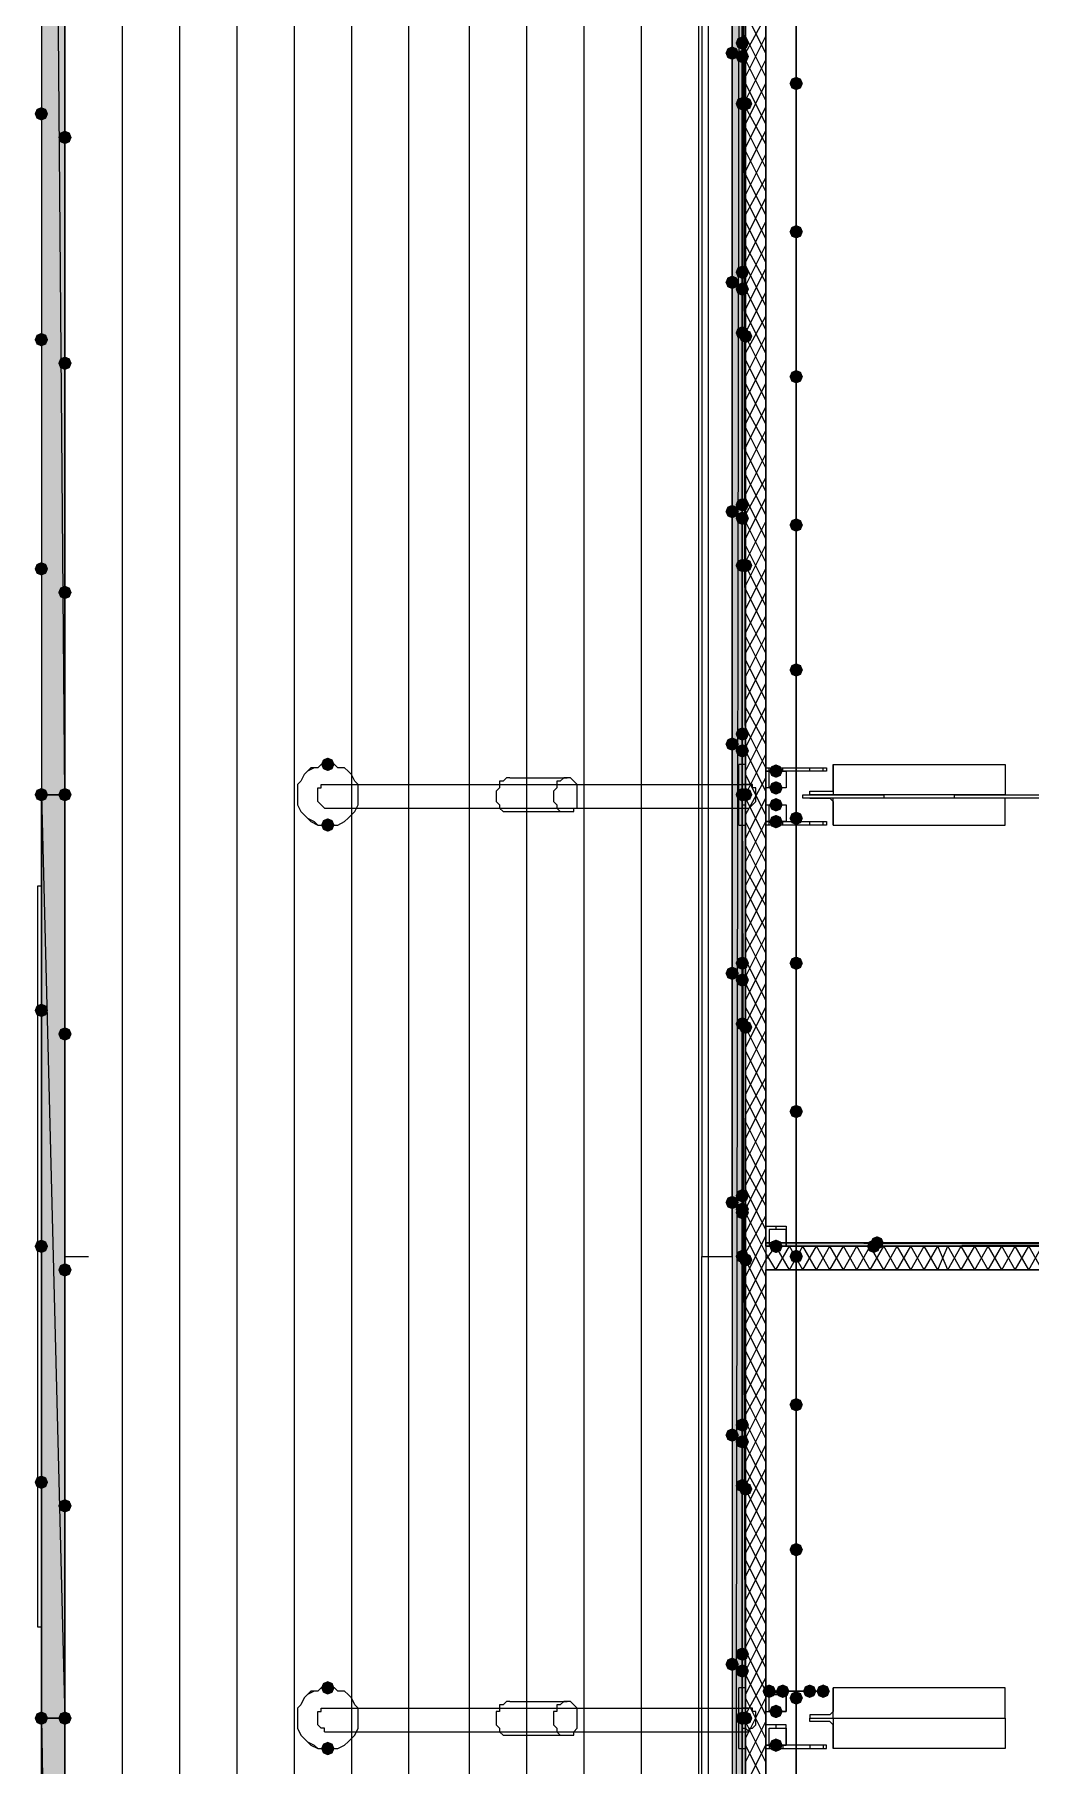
# Model space of a CAD drawing. Header units: millimetres. Extents: x 0 to 420, y 0 to 297.
# Drawn here: x 100.33 to 112.84, y 157.52 to 179.26 of the extents above; entities that cross this region are included whole.
import ezdxf

# ---------------------------------------------------------------- set-up
doc = ezdxf.new("R2010")
doc.units = ezdxf.units.MM

msp = doc.modelspace()

# ---------------------------------------------------------------- hatches: boundary and pattern name
h = msp.add_hatch(color=7)
h.paths.add_polyline_path([(100.711, 205.062667), (100.711, 169.714333), (100.414667, 205.062667)], flags=0)
h.paths.add_polyline_path([(100.711, 169.714333), (100.414667, 205.062667), (100.414667, 169.714333)], flags=0)
h = msp.add_hatch(color=7)
h.paths.add_polyline_path([(109.22, 122.766667), (109.093, 122.766667), (109.22, 205.062667)], flags=0)
h.paths.add_polyline_path([(109.093, 122.766667), (109.22, 205.062667), (109.093, 205.062667)], flags=0)
h = msp.add_hatch(color=7)
h.paths.add_polyline_path([(109.262333, 187.071), (109.22, 187.071), (109.262333, 169.714333)], flags=0)
h.paths.add_polyline_path([(109.22, 187.071), (109.262333, 169.714333), (109.22, 169.714333)], flags=0)
for color, points in [(254, [(109.304667, 179.154667), (109.279796, 179.094871), (109.22, 179.07), (109.160204, 179.094871), (109.135333, 179.154667), (109.160204, 179.214462), (109.22, 179.239333), (109.279796, 179.214463)]), (254, [(109.177667, 179.027667), (109.152796, 178.967871), (109.093, 178.943), (109.033204, 178.967871), (109.008333, 179.027667), (109.033204, 179.087462), (109.093, 179.112333), (109.152796, 179.087463)]), (254, [(109.304667, 178.985333), (109.279796, 178.925537), (109.22, 178.900667), (109.160204, 178.925537), (109.135333, 178.985333), (109.160204, 179.045129), (109.22, 179.07), (109.279796, 179.045129)]), (254, [(109.304667, 178.985333), (109.279796, 178.925537), (109.22, 178.900667), (109.160204, 178.925537), (109.135333, 178.985333), (109.160204, 179.045129), (109.22, 179.07), (109.279796, 179.045129)]), (7, [(109.982, 178.646667), (109.957129, 178.586871), (109.897333, 178.562), (109.837538, 178.586871), (109.812667, 178.646667), (109.837537, 178.706462), (109.897333, 178.731333), (109.957129, 178.706463)]), (254, [(109.304667, 178.392667), (109.279796, 178.332871), (109.22, 178.308), (109.160204, 178.332871), (109.135333, 178.392667), (109.160204, 178.452462), (109.22, 178.477333), (109.279796, 178.452463)]), (254, [(109.347, 178.392667), (109.322129, 178.332871), (109.262333, 178.308), (109.202538, 178.332871), (109.177667, 178.392667), (109.202537, 178.452462), (109.262333, 178.477333), (109.322129, 178.452463)]), (254, [(100.499333, 178.265667), (100.474462, 178.205871), (100.414667, 178.181), (100.354871, 178.205871), (100.33, 178.265667), (100.354871, 178.325462), (100.414667, 178.350333), (100.474462, 178.325463)]), (254, [(100.795667, 177.969333), (100.770796, 177.909538), (100.711, 177.884667), (100.651204, 177.909538), (100.626333, 177.969333), (100.651204, 178.029129), (100.711, 178.054), (100.770796, 178.029129)]), (7, [(109.982, 176.784), (109.957129, 176.724204), (109.897333, 176.699333), (109.837538, 176.724204), (109.812667, 176.784), (109.837537, 176.843796), (109.897333, 176.868667), (109.957129, 176.843796)]), (254, [(109.304667, 176.276), (109.279796, 176.216204), (109.22, 176.191333), (109.160204, 176.216204), (109.135333, 176.276), (109.160204, 176.335796), (109.22, 176.360667), (109.279796, 176.335796)]), (254, [(109.177667, 176.149), (109.152796, 176.089204), (109.093, 176.064333), (109.033204, 176.089204), (109.008333, 176.149), (109.033204, 176.208796), (109.093, 176.233667), (109.152796, 176.208796)]), (254, [(109.304667, 176.064333), (109.279796, 176.004537), (109.22, 175.979667), (109.160204, 176.004537), (109.135333, 176.064333), (109.160204, 176.124129), (109.22, 176.149), (109.279796, 176.124129)]), (254, [(109.304667, 176.064333), (109.279796, 176.004537), (109.22, 175.979667), (109.160204, 176.004537), (109.135333, 176.064333), (109.160204, 176.124129), (109.22, 176.149), (109.279796, 176.124129)]), (254, [(100.499333, 175.429333), (100.474462, 175.369537), (100.414667, 175.344667), (100.354871, 175.369537), (100.33, 175.429333), (100.354871, 175.489129), (100.414667, 175.514), (100.474462, 175.489129)]), (254, [(109.304667, 175.514), (109.279796, 175.454204), (109.22, 175.429333), (109.160204, 175.454204), (109.135333, 175.514), (109.160204, 175.573796), (109.22, 175.598667), (109.279796, 175.573796)]), (254, [(109.347, 175.471667), (109.322129, 175.411871), (109.262333, 175.387), (109.202538, 175.411871), (109.177667, 175.471667), (109.202537, 175.531462), (109.262333, 175.556333), (109.322129, 175.531463)]), (254, [(100.795667, 175.133), (100.770796, 175.073204), (100.711, 175.048333), (100.651204, 175.073204), (100.626333, 175.133), (100.651204, 175.192796), (100.711, 175.217667), (100.770796, 175.192796)]), (7, [(109.982, 174.963667), (109.957129, 174.903871), (109.897333, 174.879), (109.837538, 174.903871), (109.812667, 174.963667), (109.837537, 175.023462), (109.897333, 175.048333), (109.957129, 175.023463)]), (254, [(109.177667, 173.270333), (109.152796, 173.210537), (109.093, 173.185667), (109.033204, 173.210537), (109.008333, 173.270333), (109.033204, 173.330129), (109.093, 173.355), (109.152796, 173.330129)]), (254, [(109.304667, 173.355), (109.279796, 173.295204), (109.22, 173.270333), (109.160204, 173.295204), (109.135333, 173.355), (109.160204, 173.414796), (109.22, 173.439667), (109.279796, 173.414796)]), (254, [(109.304667, 173.185667), (109.279796, 173.125871), (109.22, 173.101), (109.160204, 173.125871), (109.135333, 173.185667), (109.160204, 173.245462), (109.22, 173.270333), (109.279796, 173.245463)]), (254, [(109.304667, 173.185667), (109.279796, 173.125871), (109.22, 173.101), (109.160204, 173.125871), (109.135333, 173.185667), (109.160204, 173.245462), (109.22, 173.270333), (109.279796, 173.245463)]), (7, [(109.982, 173.101), (109.957129, 173.041204), (109.897333, 173.016333), (109.837538, 173.041204), (109.812667, 173.101), (109.837537, 173.160796), (109.897333, 173.185667), (109.957129, 173.160796)]), (254, [(100.499333, 172.550667), (100.474462, 172.490871), (100.414667, 172.466), (100.354871, 172.490871), (100.33, 172.550667), (100.354871, 172.610462), (100.414667, 172.635333), (100.474462, 172.610463)]), (254, [(109.304667, 172.593), (109.279796, 172.533204), (109.22, 172.508333), (109.160204, 172.533204), (109.135333, 172.593), (109.160204, 172.652796), (109.22, 172.677667), (109.279796, 172.652796)]), (254, [(109.347, 172.593), (109.322129, 172.533204), (109.262333, 172.508333), (109.202538, 172.533204), (109.177667, 172.593), (109.202537, 172.652796), (109.262333, 172.677667), (109.322129, 172.652796)]), (254, [(100.795667, 172.254333), (100.770796, 172.194537), (100.711, 172.169667), (100.651204, 172.194537), (100.626333, 172.254333), (100.651204, 172.314129), (100.711, 172.339), (100.770796, 172.314129)]), (7, [(109.982, 171.280667), (109.957129, 171.220871), (109.897333, 171.196), (109.837538, 171.220871), (109.812667, 171.280667), (109.837537, 171.340462), (109.897333, 171.365333), (109.957129, 171.340463)]), (254, [(109.177667, 170.349333), (109.152796, 170.289537), (109.093, 170.264667), (109.033204, 170.289537), (109.008333, 170.349333), (109.033204, 170.409129), (109.093, 170.434), (109.152796, 170.409129)]), (254, [(109.304667, 170.476333), (109.279796, 170.416537), (109.22, 170.391667), (109.160204, 170.416537), (109.135333, 170.476333), (109.160204, 170.536129), (109.22, 170.561), (109.279796, 170.536129)]), (254, [(109.304667, 170.264667), (109.279796, 170.204871), (109.22, 170.18), (109.160204, 170.204871), (109.135333, 170.264667), (109.160204, 170.324462), (109.22, 170.349333), (109.279796, 170.324463)]), (254, [(109.304667, 170.264667), (109.279796, 170.204871), (109.22, 170.18), (109.160204, 170.204871), (109.135333, 170.264667), (109.160204, 170.324462), (109.22, 170.349333), (109.279796, 170.324463)]), (7, [(104.097667, 170.095333), (104.072796, 170.035537), (104.013, 170.010667), (103.953204, 170.035537), (103.928333, 170.095333), (103.953204, 170.155129), (104.013, 170.18), (104.072796, 170.155129)]), (7, [(109.728, 170.010667), (109.703129, 169.950871), (109.643333, 169.926), (109.583537, 169.950871), (109.558667, 170.010667), (109.583537, 170.070462), (109.643333, 170.095333), (109.703129, 170.070463)]), (254, [(100.499333, 169.714333), (100.474462, 169.654538), (100.414667, 169.629667), (100.354871, 169.654538), (100.33, 169.714333), (100.354871, 169.774129), (100.414667, 169.799), (100.474462, 169.774129)]), (254, [(100.499333, 169.714333), (100.474462, 169.654538), (100.414667, 169.629667), (100.354871, 169.654538), (100.33, 169.714333), (100.354871, 169.774129), (100.414667, 169.799), (100.474462, 169.774129)]), (254, [(100.795667, 169.714333), (100.770796, 169.654538), (100.711, 169.629667), (100.651204, 169.654538), (100.626333, 169.714333), (100.651204, 169.774129), (100.711, 169.799), (100.770796, 169.774129)]), (254, [(100.795667, 169.714333), (100.770796, 169.654538), (100.711, 169.629667), (100.651204, 169.654538), (100.626333, 169.714333), (100.651204, 169.774129), (100.711, 169.799), (100.770796, 169.774129)]), (254, [(109.304667, 169.714333), (109.279796, 169.654538), (109.22, 169.629667), (109.160204, 169.654538), (109.135333, 169.714333), (109.160204, 169.774129), (109.22, 169.799), (109.279796, 169.774129)]), (254, [(109.347, 169.714333), (109.322129, 169.654538), (109.262333, 169.629667), (109.202538, 169.654538), (109.177667, 169.714333), (109.202537, 169.774129), (109.262333, 169.799), (109.322129, 169.774129)]), (254, [(109.347, 169.714333), (109.322129, 169.654538), (109.262333, 169.629667), (109.202538, 169.654538), (109.177667, 169.714333), (109.202537, 169.774129), (109.262333, 169.799), (109.322129, 169.774129)]), (7, [(109.728, 169.799), (109.703129, 169.739204), (109.643333, 169.714333), (109.583537, 169.739204), (109.558667, 169.799), (109.583537, 169.858796), (109.643333, 169.883667), (109.703129, 169.858796)]), (7, [(109.728, 169.587333), (109.703129, 169.527537), (109.643333, 169.502667), (109.583537, 169.527537), (109.558667, 169.587333), (109.583537, 169.647129), (109.643333, 169.672), (109.703129, 169.647129)]), (7, [(104.097667, 169.333333), (104.072796, 169.273537), (104.013, 169.248667), (103.953204, 169.273537), (103.928333, 169.333333), (103.953204, 169.393129), (104.013, 169.418), (104.072796, 169.393129)]), (7, [(109.728, 169.375667), (109.703129, 169.315871), (109.643333, 169.291), (109.583537, 169.315871), (109.558667, 169.375667), (109.583537, 169.435462), (109.643333, 169.460333), (109.703129, 169.435463)]), (7, [(109.982, 169.418), (109.957129, 169.358204), (109.897333, 169.333333), (109.837538, 169.358204), (109.812667, 169.418), (109.837537, 169.477796), (109.897333, 169.502667), (109.957129, 169.477796)]), (254, [(109.304667, 167.597667), (109.279796, 167.537871), (109.22, 167.513), (109.160204, 167.537871), (109.135333, 167.597667), (109.160204, 167.657462), (109.22, 167.682333), (109.279796, 167.657463)]), (7, [(109.982, 167.597667), (109.957129, 167.537871), (109.897333, 167.513), (109.837538, 167.537871), (109.812667, 167.597667), (109.837537, 167.657462), (109.897333, 167.682333), (109.957129, 167.657463)]), (254, [(109.177667, 167.470667), (109.152796, 167.410871), (109.093, 167.386), (109.033204, 167.410871), (109.008333, 167.470667), (109.033204, 167.530462), (109.093, 167.555333), (109.152796, 167.530463)]), (254, [(109.304667, 167.386), (109.279796, 167.326204), (109.22, 167.301333), (109.160204, 167.326204), (109.135333, 167.386), (109.160204, 167.445796), (109.22, 167.470667), (109.279796, 167.445796)]), (254, [(109.304667, 167.386), (109.279796, 167.326204), (109.22, 167.301333), (109.160204, 167.326204), (109.135333, 167.386), (109.160204, 167.445796), (109.22, 167.470667), (109.279796, 167.445796)]), (254, [(100.499333, 167.005), (100.474462, 166.945204), (100.414667, 166.920333), (100.354871, 166.945204), (100.33, 167.005), (100.354871, 167.064796), (100.414667, 167.089667), (100.474462, 167.064796)]), (254, [(100.795667, 166.708667), (100.770796, 166.648871), (100.711, 166.624), (100.651204, 166.648871), (100.626333, 166.708667), (100.651204, 166.768462), (100.711, 166.793333), (100.770796, 166.768463)]), (254, [(109.304667, 166.835667), (109.279796, 166.775871), (109.22, 166.751), (109.160204, 166.775871), (109.135333, 166.835667), (109.160204, 166.895462), (109.22, 166.920333), (109.279796, 166.895463)]), (254, [(109.347, 166.793333), (109.322129, 166.733537), (109.262333, 166.708667), (109.202538, 166.733537), (109.177667, 166.793333), (109.202537, 166.853129), (109.262333, 166.878), (109.322129, 166.853129)]), (7, [(109.982, 165.735), (109.957129, 165.675204), (109.897333, 165.650333), (109.837538, 165.675204), (109.812667, 165.735), (109.837537, 165.794796), (109.897333, 165.819667), (109.957129, 165.794796)]), (254, [(109.177667, 164.592), (109.152796, 164.532204), (109.093, 164.507333), (109.033204, 164.532204), (109.008333, 164.592), (109.033204, 164.651796), (109.093, 164.676667), (109.152796, 164.651796)]), (254, [(109.304667, 164.676667), (109.279796, 164.616871), (109.22, 164.592), (109.160204, 164.616871), (109.135333, 164.676667), (109.160204, 164.736462), (109.22, 164.761333), (109.279796, 164.736463)]), (254, [(109.304667, 164.507333), (109.279796, 164.447537), (109.22, 164.422667), (109.160204, 164.447537), (109.135333, 164.507333), (109.160204, 164.567129), (109.22, 164.592), (109.279796, 164.567129)]), (254, [(109.304667, 164.465), (109.279796, 164.405204), (109.22, 164.380333), (109.160204, 164.405204), (109.135333, 164.465), (109.160204, 164.524796), (109.22, 164.549667), (109.279796, 164.524796)]), (254, [(100.499333, 164.041667), (100.474462, 163.981871), (100.414667, 163.957), (100.354871, 163.981871), (100.33, 164.041667), (100.354871, 164.101462), (100.414667, 164.126333), (100.474462, 164.101463)]), (7, [(109.728, 164.041667), (109.703129, 163.981871), (109.643333, 163.957), (109.583537, 163.981871), (109.558667, 164.041667), (109.583537, 164.101462), (109.643333, 164.126333), (109.703129, 164.101463)]), (254, [(110.955667, 164.041667), (110.930796, 163.981871), (110.871, 163.957), (110.811204, 163.981871), (110.786333, 164.041667), (110.811204, 164.101462), (110.871, 164.126333), (110.930796, 164.101463)]), (254, [(110.998, 164.084), (110.973129, 164.024204), (110.913333, 163.999333), (110.853537, 164.024204), (110.828667, 164.084), (110.853537, 164.143796), (110.913333, 164.168667), (110.973129, 164.143796)]), (254, [(109.304667, 163.914667), (109.279796, 163.854871), (109.22, 163.83), (109.160204, 163.854871), (109.135333, 163.914667), (109.160204, 163.974462), (109.22, 163.999333), (109.279796, 163.974463)]), (254, [(109.347, 163.872333), (109.322129, 163.812537), (109.262333, 163.787667), (109.202538, 163.812537), (109.177667, 163.872333), (109.202537, 163.932129), (109.262333, 163.957), (109.322129, 163.932129)]), (7, [(109.982, 163.914667), (109.957129, 163.854871), (109.897333, 163.83), (109.837538, 163.854871), (109.812667, 163.914667), (109.837537, 163.974462), (109.897333, 163.999333), (109.957129, 163.974463)]), (254, [(100.795667, 163.745333), (100.770796, 163.685537), (100.711, 163.660667), (100.651204, 163.685537), (100.626333, 163.745333), (100.651204, 163.805129), (100.711, 163.83), (100.770796, 163.805129)]), (7, [(109.982, 162.052), (109.957129, 161.992204), (109.897333, 161.967333), (109.837538, 161.992204), (109.812667, 162.052), (109.837537, 162.111796), (109.897333, 162.136667), (109.957129, 162.111796)]), (254, [(109.177667, 161.671), (109.152796, 161.611204), (109.093, 161.586333), (109.033204, 161.611204), (109.008333, 161.671), (109.033204, 161.730796), (109.093, 161.755667), (109.152796, 161.730796)]), (254, [(109.304667, 161.798), (109.279796, 161.738204), (109.22, 161.713333), (109.160204, 161.738204), (109.135333, 161.798), (109.160204, 161.857796), (109.22, 161.882667), (109.279796, 161.857796)]), (254, [(109.304667, 161.586333), (109.279796, 161.526537), (109.22, 161.501667), (109.160204, 161.526537), (109.135333, 161.586333), (109.160204, 161.646129), (109.22, 161.671), (109.279796, 161.646129)]), (254, [(109.304667, 161.586333), (109.279796, 161.526537), (109.22, 161.501667), (109.160204, 161.526537), (109.135333, 161.586333), (109.160204, 161.646129), (109.22, 161.671), (109.279796, 161.646129)]), (254, [(100.499333, 161.078333), (100.474462, 161.018537), (100.414667, 160.993667), (100.354871, 161.018537), (100.33, 161.078333), (100.354871, 161.138129), (100.414667, 161.163), (100.474462, 161.138129)]), (254, [(109.304667, 161.036), (109.279796, 160.976204), (109.22, 160.951333), (109.160204, 160.976204), (109.135333, 161.036), (109.160204, 161.095796), (109.22, 161.120667), (109.279796, 161.095796)]), (254, [(100.795667, 160.782), (100.770796, 160.722204), (100.711, 160.697333), (100.651204, 160.722204), (100.626333, 160.782), (100.651204, 160.841796), (100.711, 160.866667), (100.770796, 160.841796)]), (254, [(109.347, 160.993667), (109.322129, 160.933871), (109.262333, 160.909), (109.202538, 160.933871), (109.177667, 160.993667), (109.202537, 161.053462), (109.262333, 161.078333), (109.322129, 161.053463)]), (7, [(109.982, 160.231667), (109.957129, 160.171871), (109.897333, 160.147), (109.837538, 160.171871), (109.812667, 160.231667), (109.837537, 160.291462), (109.897333, 160.316333), (109.957129, 160.291463)]), (254, [(109.304667, 158.919333), (109.279796, 158.859537), (109.22, 158.834667), (109.160204, 158.859537), (109.135333, 158.919333), (109.160204, 158.979129), (109.22, 159.004), (109.279796, 158.979129)]), (254, [(109.177667, 158.792333), (109.152796, 158.732537), (109.093, 158.707667), (109.033204, 158.732537), (109.008333, 158.792333), (109.033204, 158.852129), (109.093, 158.877), (109.152796, 158.852129)]), (254, [(109.304667, 158.707667), (109.279796, 158.647871), (109.22, 158.623), (109.160204, 158.647871), (109.135333, 158.707667), (109.160204, 158.767462), (109.22, 158.792333), (109.279796, 158.767463)]), (254, [(109.304667, 158.707667), (109.279796, 158.647871), (109.22, 158.623), (109.160204, 158.647871), (109.135333, 158.707667), (109.160204, 158.767462), (109.22, 158.792333), (109.279796, 158.767463)]), (7, [(104.097667, 158.496), (104.072796, 158.436204), (104.013, 158.411333), (103.953204, 158.436204), (103.928333, 158.496), (103.953204, 158.555796), (104.013, 158.580667), (104.072796, 158.555796)]), (7, [(109.643333, 158.453667), (109.618463, 158.393871), (109.558667, 158.369), (109.498871, 158.393871), (109.474, 158.453667), (109.498871, 158.513462), (109.558667, 158.538333), (109.618462, 158.513463)]), (7, [(109.812667, 158.453667), (109.787796, 158.393871), (109.728, 158.369), (109.668204, 158.393871), (109.643333, 158.453667), (109.668204, 158.513462), (109.728, 158.538333), (109.787796, 158.513463)]), (7, [(110.151333, 158.453667), (110.126462, 158.393871), (110.066667, 158.369), (110.006871, 158.393871), (109.982, 158.453667), (110.006871, 158.513462), (110.066667, 158.538333), (110.126462, 158.513463)]), (7, [(110.320667, 158.453667), (110.295796, 158.393871), (110.236, 158.369), (110.176204, 158.393871), (110.151333, 158.453667), (110.176204, 158.513462), (110.236, 158.538333), (110.295796, 158.513463)]), (7, [(109.728, 158.199667), (109.703129, 158.139871), (109.643333, 158.115), (109.583537, 158.139871), (109.558667, 158.199667), (109.583537, 158.259462), (109.643333, 158.284333), (109.703129, 158.259463)]), (7, [(109.982, 158.369), (109.957129, 158.309204), (109.897333, 158.284333), (109.837538, 158.309204), (109.812667, 158.369), (109.837537, 158.428796), (109.897333, 158.453667), (109.957129, 158.428796)]), (254, [(100.499333, 158.115), (100.474462, 158.055204), (100.414667, 158.030333), (100.354871, 158.055204), (100.33, 158.115), (100.354871, 158.174796), (100.414667, 158.199667), (100.474462, 158.174796)]), (254, [(100.795667, 158.115), (100.770796, 158.055204), (100.711, 158.030333), (100.651204, 158.055204), (100.626333, 158.115), (100.651204, 158.174796), (100.711, 158.199667), (100.770796, 158.174796)]), (254, [(100.795667, 158.115), (100.770796, 158.055204), (100.711, 158.030333), (100.651204, 158.055204), (100.626333, 158.115), (100.651204, 158.174796), (100.711, 158.199667), (100.770796, 158.174796)]), (254, [(109.304667, 158.115), (109.279796, 158.055204), (109.22, 158.030333), (109.160204, 158.055204), (109.135333, 158.115), (109.160204, 158.174796), (109.22, 158.199667), (109.279796, 158.174796)]), (254, [(109.347, 158.115), (109.322129, 158.055204), (109.262333, 158.030333), (109.202538, 158.055204), (109.177667, 158.115), (109.202537, 158.174796), (109.262333, 158.199667), (109.322129, 158.174796)]), (7, [(109.728, 157.776333), (109.703129, 157.716537), (109.643333, 157.691667), (109.583537, 157.716537), (109.558667, 157.776333), (109.583537, 157.836129), (109.643333, 157.861), (109.703129, 157.836129)]), (7, [(104.097667, 157.734), (104.072796, 157.674204), (104.013, 157.649333), (103.953204, 157.674204), (103.928333, 157.734), (103.953204, 157.793796), (104.013, 157.818667), (104.072796, 157.793796)])]:
    msp.add_hatch(color=color).paths.add_polyline_path(points, flags=0)
h = msp.add_hatch(color=7)
h.paths.add_polyline_path([(100.414667, 158.115), (100.414667, 169.714333), (100.711, 158.115)], flags=0)
h.paths.add_polyline_path([(100.414667, 169.714333), (100.711, 158.115), (100.711, 169.714333)], flags=0)
h = msp.add_hatch(color=7)
h.paths.add_polyline_path([(109.262333, 169.714333), (109.22, 169.714333), (109.262333, 158.115)], flags=0)
h.paths.add_polyline_path([(109.22, 169.714333), (109.262333, 158.115), (109.22, 158.115)], flags=0)
h = msp.add_hatch(color=7)
h.paths.add_polyline_path([(121.835333, 164.084), (109.516333, 164.084), (121.835333, 164.041667)], flags=0)
h.paths.add_polyline_path([(109.516333, 164.084), (121.835333, 164.041667), (109.516333, 164.041667)], flags=0)
h = msp.add_hatch(color=7)
h.paths.add_polyline_path([(100.414667, 140.716), (100.414667, 158.115), (100.711, 140.716)], flags=0)
h.paths.add_polyline_path([(100.414667, 158.115), (100.711, 140.716), (100.711, 158.115)], flags=0)
h = msp.add_hatch(color=7)
h.paths.add_polyline_path([(109.262333, 158.115), (109.22, 158.115), (109.262333, 140.716)], flags=0)
h.paths.add_polyline_path([(109.22, 158.115), (109.262333, 140.716), (109.22, 140.716)], flags=0)

# ---------------------------------------------------------------- linework, layer by layer
at = {"color": 7, "lineweight": 0}
for points in [[(109.262333, 222.546333), (109.262333, 105.579333)], [(100.711, 169.714333), (100.711, 205.062667), (109.22, 205.062667), (109.22, 205.359), (100.414667, 205.359)], [(100.414667, 205.062667), (100.414667, 169.714333)], [(100.414667, 205.062667), (100.414667, 169.714333), (100.711, 169.714333), (100.711, 158.115)], [(109.093, 205.062667), (109.093, 122.766667)], [(109.22, 122.470333), (109.22, 205.062667), (109.093, 205.062667)], [(109.22, 122.470333), (109.22, 205.062667), (109.22, 122.470333), (109.22, 205.062667)], [(109.22, 122.470333), (109.22, 122.766667), (109.22, 205.062667)], [(109.516333, 164.041667), (109.516333, 187.452)], [(109.262333, 187.071), (109.262333, 169.714333), (109.22, 187.071), (109.22, 169.714333)], [(109.516333, 179.027667), (109.262333, 179.535667)], [(109.262333, 179.027667), (109.516333, 179.493333)], [(109.262333, 178.731333), (109.516333, 179.239333)], [(109.516333, 178.731333), (109.262333, 179.239333)], [(109.262333, 178.435), (109.516333, 178.943)], [(109.516333, 178.435), (109.262333, 178.943)], [(109.262333, 178.138667), (109.516333, 178.646667)], [(109.516333, 178.138667), (109.262333, 178.646667)], [(109.262333, 177.842333), (109.516333, 178.350333)], [(109.516333, 177.884667), (109.262333, 178.350333)], [(109.516333, 177.588333), (109.262333, 178.096333)], [(109.262333, 177.546), (109.516333, 178.054)], [(109.516333, 177.292), (109.262333, 177.8)], [(109.262333, 177.249667), (109.516333, 177.757667)], [(109.516333, 176.995667), (109.262333, 177.503667)], [(109.262333, 176.995667), (109.516333, 177.461333)], [(109.262333, 176.699333), (109.516333, 177.207333)], [(109.516333, 176.699333), (109.262333, 177.207333)], [(109.262333, 176.403), (109.516333, 176.911)], [(109.516333, 176.403), (109.262333, 176.911)], [(109.262333, 176.106667), (109.516333, 176.614667)], [(109.516333, 176.149), (109.262333, 176.614667)], [(109.516333, 175.852667), (109.262333, 176.360667)], [(109.262333, 175.810333), (109.516333, 176.318333)], [(109.516333, 175.556333), (109.262333, 176.064333)], [(109.262333, 175.514), (109.516333, 176.022)], [(109.516333, 175.26), (109.262333, 175.768)], [(109.262333, 175.26), (109.516333, 175.725667)], [(109.262333, 174.963667), (109.516333, 175.471667)], [(109.516333, 174.963667), (109.262333, 175.471667)], [(109.262333, 174.667333), (109.516333, 175.175333)], [(109.516333, 174.667333), (109.262333, 175.175333)], [(109.262333, 174.371), (109.516333, 174.879)], [(109.516333, 174.371), (109.262333, 174.879)], [(109.262333, 174.074667), (109.516333, 174.582667)], [(109.516333, 174.117), (109.262333, 174.582667)], [(109.516333, 173.820667), (109.262333, 174.328667)], [(109.262333, 173.778333), (109.516333, 174.286333)], [(109.516333, 173.524333), (109.262333, 174.032333)], [(109.262333, 173.482), (109.516333, 173.99)], [(109.516333, 173.228), (109.262333, 173.736)], [(109.262333, 173.228), (109.516333, 173.693667)], [(109.262333, 172.931667), (109.516333, 173.439667)], [(109.516333, 172.931667), (109.262333, 173.439667)], [(109.262333, 172.635333), (109.516333, 173.143333)], [(109.516333, 172.635333), (109.262333, 173.143333)], [(109.262333, 172.339), (109.516333, 172.847)], [(109.516333, 172.339), (109.262333, 172.847)], [(109.516333, 172.085), (109.262333, 172.593)], [(109.262333, 172.042667), (109.516333, 172.550667)], [(109.516333, 171.788667), (109.262333, 172.296667)], [(109.262333, 171.746333), (109.516333, 172.254333)], [(109.516333, 171.492333), (109.262333, 172.000333)], [(109.262333, 171.492333), (109.516333, 171.958)], [(109.262333, 171.196), (109.516333, 171.704)], [(109.516333, 171.196), (109.262333, 171.704)], [(109.262333, 170.899667), (109.516333, 171.407667)], [(109.516333, 170.899667), (109.262333, 171.407667)], [(109.262333, 170.603333), (109.516333, 171.111333)], [(109.516333, 170.603333), (109.262333, 171.111333)], [(109.262333, 170.307), (109.516333, 170.815)], [(109.516333, 170.349333), (109.262333, 170.815)], [(109.516333, 170.053), (109.262333, 170.561)], [(109.262333, 170.010667), (109.516333, 170.518667)], [(109.516333, 169.756667), (109.262333, 170.264667)], [(109.262333, 169.714333), (109.516333, 170.222333)], [(104.013, 170.095333), (103.928333, 170.095333), (103.886, 170.053), (103.801333, 170.053), (103.759, 170.010667), (103.716667, 169.968333), (103.674333, 169.883667), (103.632, 169.841333), (103.632, 169.756667), (103.632, 169.714333), (103.632, 169.629667), (103.632, 169.587333), (103.674333, 169.502667), (103.716667, 169.460333), (103.759, 169.418), (103.801333, 169.375667), (103.886, 169.333333), (103.928333, 169.333333), (104.013, 169.333333)], [(109.177667, 169.333333), (109.177667, 169.375667), (109.177667, 169.418), (109.177667, 169.460333), (109.177667, 169.502667), (109.177667, 169.587333), (109.177667, 169.629667), (109.177667, 169.714333), (109.177667, 169.756667), (109.177667, 169.841333), (109.177667, 169.883667), (109.177667, 169.968333), (109.177667, 170.010667), (109.177667, 170.053), (109.177667, 170.095333)], [(109.177667, 169.333333), (109.262333, 169.333333), (109.262333, 169.375667), (109.262333, 169.418), (109.262333, 169.460333), (109.262333, 169.502667), (109.262333, 169.587333), (109.262333, 169.629667), (109.262333, 169.714333), (109.262333, 169.756667), (109.262333, 169.841333), (109.262333, 169.883667), (109.262333, 169.968333), (109.262333, 170.010667), (109.262333, 170.053), (109.262333, 170.095333), (109.177667, 170.095333)], [(109.558667, 170.010667), (109.558667, 170.053)], [(109.728, 170.010667), (109.728, 170.053)], [(109.897333, 169.333333), (109.897333, 170.053)], [(110.363, 170.095333), (112.522, 170.095333), (112.522, 169.714333), (110.363, 169.714333), (110.066667, 169.714333), (110.066667, 169.756667), (110.320667, 169.756667), (110.363, 169.756667), (110.363, 170.053), (110.363, 170.095333), (110.363, 169.714333)], [(110.066667, 170.010667), (110.066667, 170.053)], [(110.236, 170.010667), (110.236, 170.053)], [(103.970667, 169.545), (103.928333, 169.587333), (103.886, 169.629667), (103.886, 169.672), (103.886, 169.714333), (103.886, 169.756667), (103.886, 169.799), (103.928333, 169.799), (103.928333, 169.841333), (103.970667, 169.841333)], [(103.970667, 169.841333), (109.304667, 169.841333)], [(106.299, 169.926), (106.256667, 169.926), (106.214333, 169.883667), (106.172, 169.883667), (106.172, 169.841333), (106.172, 169.799), (106.129667, 169.756667), (106.129667, 169.714333), (106.129667, 169.672), (106.129667, 169.629667), (106.172, 169.587333), (106.172, 169.545), (106.214333, 169.502667), (106.256667, 169.502667), (106.299, 169.502667)], [(106.299, 169.926), (107.018667, 169.926)], [(109.516333, 169.460333), (109.262333, 169.968333)], [(109.262333, 169.460333), (109.516333, 169.926)], [(100.711, 169.714333), (100.414667, 169.714333), (100.414667, 158.115), (100.711, 158.115), (100.711, 140.716)], [(100.711, 158.115), (100.711, 169.714333)], [(109.262333, 169.714333), (109.262333, 158.115), (109.22, 169.714333), (109.22, 158.115)], [(109.262333, 169.164), (109.516333, 169.672)], [(109.516333, 169.164), (109.262333, 169.672)], [(110.363, 169.333333), (112.522, 169.333333), (112.522, 169.672), (110.363, 169.672), (110.066667, 169.672), (110.320667, 169.672), (110.363, 169.629667), (110.363, 169.333333), (110.363, 169.672)], [(103.970667, 169.545), (109.304667, 169.545)], [(106.299, 169.502667), (107.018667, 169.502667)], [(109.262333, 168.867667), (109.516333, 169.375667)], [(109.516333, 168.867667), (109.262333, 169.375667)], [(109.558667, 169.333333), (109.558667, 169.375667)], [(109.728, 169.333333), (109.728, 169.375667)], [(110.066667, 169.333333), (110.066667, 169.375667)], [(110.236, 169.333333), (110.236, 169.375667)], [(109.262333, 168.571333), (109.516333, 169.079333)], [(109.516333, 168.571333), (109.262333, 169.079333)], [(109.262333, 168.275), (109.516333, 168.783)], [(109.516333, 168.317333), (109.262333, 168.783)], [(100.414667, 159.258), (100.372333, 159.258), (100.372333, 168.571333)], [(109.516333, 168.021), (109.262333, 168.529)], [(109.262333, 167.978667), (109.516333, 168.486667)], [(109.516333, 167.724667), (109.262333, 168.232667)], [(109.262333, 167.724667), (109.516333, 168.190333)], [(109.262333, 167.428333), (109.516333, 167.936333)], [(109.516333, 167.428333), (109.262333, 167.936333)], [(109.262333, 167.132), (109.516333, 167.64)], [(109.516333, 167.132), (109.262333, 167.64)], [(109.262333, 166.835667), (109.516333, 167.343667)], [(109.516333, 166.835667), (109.262333, 167.343667)], [(109.262333, 166.539333), (109.516333, 167.047333)], [(109.516333, 166.581667), (109.262333, 167.047333)], [(109.516333, 166.285333), (109.262333, 166.793333)], [(109.262333, 166.243), (109.516333, 166.751)], [(109.516333, 165.989), (109.262333, 166.497)], [(109.262333, 165.946667), (109.516333, 166.454667)], [(109.516333, 165.692667), (109.262333, 166.200667)], [(109.262333, 165.692667), (109.516333, 166.158333)], [(109.262333, 165.396333), (109.516333, 165.904333)], [(109.516333, 165.396333), (109.262333, 165.904333)], [(109.262333, 165.1), (109.516333, 165.608)], [(109.516333, 165.1), (109.262333, 165.608)], [(109.262333, 164.803667), (109.516333, 165.311667)], [(109.516333, 164.803667), (109.262333, 165.311667)], [(109.262333, 164.507333), (109.516333, 165.015333)], [(109.516333, 164.549667), (109.262333, 165.015333)], [(109.516333, 164.253333), (109.262333, 164.761333)], [(109.262333, 164.211), (109.516333, 164.719)], [(109.516333, 163.957), (109.262333, 164.465)], [(109.262333, 163.957), (109.516333, 164.422667)], [(109.262333, 163.660667), (109.516333, 164.168667)], [(109.516333, 163.660667), (109.262333, 164.168667)], [(109.643333, 164.295667), (109.643333, 164.253333)], [(100.711, 163.914667), (101.007333, 163.914667)], [(121.835333, 164.041667), (109.516333, 164.041667), (121.835333, 164.084), (109.516333, 164.084)], [(109.516333, 163.872333), (109.643333, 164.041667)], [(121.835333, 164.041667), (109.516333, 164.041667)], [(109.643333, 163.745333), (109.516333, 163.957)], [(109.643333, 163.745333), (109.812667, 164.041667)], [(109.812667, 163.745333), (109.643333, 164.041667)], [(109.812667, 163.745333), (109.982, 164.041667)], [(109.982, 163.745333), (109.812667, 164.041667)], [(109.982, 163.745333), (110.151333, 164.041667)], [(110.151333, 163.745333), (109.982, 164.041667)], [(110.151333, 163.745333), (110.320667, 164.041667)], [(110.320667, 163.745333), (110.151333, 164.041667)], [(110.320667, 163.745333), (110.49, 164.041667)], [(110.49, 163.745333), (110.320667, 164.041667)], [(110.49, 163.745333), (110.659333, 164.041667)], [(110.659333, 163.745333), (110.49, 164.041667)], [(110.659333, 163.745333), (110.828667, 164.041667)], [(110.828667, 163.745333), (110.659333, 164.041667)], [(110.828667, 163.745333), (110.998, 164.041667)], [(110.998, 163.745333), (110.828667, 164.041667)], [(110.998, 163.745333), (111.167333, 164.041667)], [(111.167333, 163.745333), (110.998, 164.041667)], [(111.167333, 163.745333), (111.336667, 164.041667)], [(111.336667, 163.745333), (111.167333, 164.041667)], [(111.336667, 163.745333), (111.506, 164.041667)], [(111.506, 163.745333), (111.336667, 164.041667)], [(111.506, 163.745333), (111.675333, 164.041667)], [(111.675333, 163.745333), (111.506, 164.041667)], [(111.675333, 163.745333), (111.802333, 164.041667)], [(111.802333, 163.745333), (111.675333, 164.041667)], [(111.802333, 163.745333), (111.971667, 164.041667)], [(111.971667, 163.745333), (111.802333, 164.041667)], [(111.971667, 163.745333), (112.141, 164.041667)], [(112.141, 163.745333), (111.971667, 164.041667)], [(112.141, 163.745333), (112.310333, 164.041667)], [(112.310333, 163.745333), (112.141, 164.041667)], [(112.310333, 163.745333), (112.479667, 164.041667)], [(112.479667, 163.745333), (112.310333, 164.041667)], [(112.479667, 163.745333), (112.649, 164.041667)], [(112.649, 163.745333), (112.479667, 164.041667)], [(112.649, 163.745333), (112.818333, 164.041667)], [(112.818333, 163.745333), (112.649, 164.041667)], [(112.818333, 163.745333), (112.987667, 164.041667)], [(112.987667, 163.745333), (112.818333, 164.041667)], [(109.262333, 163.364333), (109.516333, 163.872333)], [(109.516333, 163.364333), (109.262333, 163.872333)], [(109.516333, 163.745333), (121.835333, 163.745333)], [(109.516333, 140.377333), (109.516333, 163.745333)], [(109.262333, 163.068), (109.516333, 163.576)], [(109.516333, 163.068), (109.262333, 163.576)], [(109.262333, 162.771667), (109.516333, 163.279667)], [(109.516333, 162.814), (109.262333, 163.279667)], [(109.516333, 162.517667), (109.262333, 163.025667)], [(109.262333, 162.475333), (109.516333, 162.983333)], [(109.516333, 162.221333), (109.262333, 162.729333)], [(109.262333, 162.179), (109.516333, 162.687)], [(109.516333, 161.925), (109.262333, 162.433)], [(109.262333, 161.925), (109.516333, 162.390667)], [(109.262333, 161.628667), (109.516333, 162.136667)], [(109.516333, 161.628667), (109.262333, 162.136667)], [(109.262333, 161.332333), (109.516333, 161.840333)], [(109.516333, 161.332333), (109.262333, 161.840333)], [(109.262333, 161.036), (109.516333, 161.544)], [(109.516333, 161.036), (109.262333, 161.544)], [(109.262333, 160.739667), (109.516333, 161.247667)], [(109.516333, 160.782), (109.262333, 161.247667)], [(109.516333, 160.485667), (109.262333, 160.993667)], [(109.262333, 160.443333), (109.516333, 160.951333)], [(109.516333, 160.189333), (109.262333, 160.697333)], [(109.262333, 160.189333), (109.516333, 160.655)], [(109.262333, 159.893), (109.516333, 160.401)], [(109.516333, 159.893), (109.262333, 160.401)], [(109.262333, 159.596667), (109.516333, 160.104667)], [(109.516333, 159.596667), (109.262333, 160.104667)], [(109.262333, 159.300333), (109.516333, 159.808333)], [(109.516333, 159.300333), (109.262333, 159.808333)], [(109.262333, 159.004), (109.516333, 159.512)], [(109.516333, 159.046333), (109.262333, 159.512)], [(109.516333, 158.75), (109.262333, 159.258)], [(109.262333, 158.707667), (109.516333, 159.215667)], [(109.516333, 158.453667), (109.262333, 158.961667)], [(109.262333, 158.411333), (109.516333, 158.919333)], [(104.013, 158.496), (103.928333, 158.496), (103.886, 158.453667), (103.801333, 158.453667), (103.759, 158.411333), (103.716667, 158.369), (103.674333, 158.284333), (103.632, 158.242), (103.632, 158.157333), (103.632, 158.115), (103.632, 158.030333), (103.632, 157.988), (103.674333, 157.903333), (103.716667, 157.861), (103.759, 157.818667), (103.801333, 157.776333), (103.886, 157.734), (103.928333, 157.734), (104.013, 157.734)], [(109.177667, 157.734), (109.177667, 157.776333), (109.177667, 157.818667), (109.177667, 157.861), (109.177667, 157.903333), (109.177667, 157.988), (109.177667, 158.030333), (109.177667, 158.115), (109.177667, 158.157333), (109.177667, 158.242), (109.177667, 158.284333), (109.177667, 158.369), (109.177667, 158.411333), (109.177667, 158.453667), (109.177667, 158.496)], [(109.177667, 157.734), (109.262333, 157.734), (109.262333, 157.776333), (109.262333, 157.818667), (109.262333, 157.861), (109.262333, 157.903333), (109.262333, 157.988), (109.262333, 158.030333), (109.262333, 158.115), (109.262333, 158.157333), (109.262333, 158.242), (109.262333, 158.284333), (109.262333, 158.369), (109.262333, 158.411333), (109.262333, 158.453667), (109.262333, 158.496), (109.177667, 158.496)], [(109.516333, 158.157333), (109.262333, 158.665333)], [(109.262333, 158.157333), (109.516333, 158.623)], [(110.363, 158.115), (110.363, 158.496), (110.363, 158.453667), (110.363, 158.199667), (110.320667, 158.157333), (110.066667, 158.157333), (110.066667, 158.115), (110.363, 158.115), (112.522, 158.115), (112.522, 158.496), (110.363, 158.496)], [(106.299, 158.326667), (106.256667, 158.326667), (106.214333, 158.284333), (106.172, 158.284333), (106.172, 158.242), (106.172, 158.199667), (106.129667, 158.199667), (106.129667, 158.157333), (106.129667, 158.115), (106.129667, 158.072667), (106.129667, 158.030333), (106.172, 157.988), (106.172, 157.945667), (106.214333, 157.903333), (106.256667, 157.903333), (106.299, 157.903333)], [(106.299, 158.326667), (107.018667, 158.326667)], [(109.262333, 157.861), (109.516333, 158.369)], [(109.516333, 157.861), (109.262333, 158.369)], [(109.643333, 158.453667), (109.643333, 158.411333)], [(109.897333, 158.453667), (109.897333, 157.734)], [(100.711, 158.115), (100.414667, 158.115), (100.414667, 140.716), (100.711, 140.716)], [(100.711, 140.716), (100.711, 158.115)], [(103.970667, 157.945667), (103.970667, 157.988), (103.928333, 157.988), (103.886, 158.030333), (103.886, 158.072667), (103.886, 158.115), (103.886, 158.157333), (103.886, 158.199667), (103.928333, 158.199667), (103.928333, 158.242), (103.970667, 158.242)], [(103.970667, 158.242), (109.304667, 158.242)], [(109.22, 158.115), (109.22, 140.716), (109.22, 158.115), (109.262333, 140.716)], [(109.262333, 157.564667), (109.516333, 158.072667)], [(109.516333, 157.564667), (109.262333, 158.072667)], [(110.363, 158.115), (110.363, 157.734), (110.363, 158.030333), (110.320667, 158.072667), (110.066667, 158.072667), (110.066667, 158.115), (110.363, 158.115), (112.522, 158.115), (112.522, 157.734), (110.363, 157.734)], [(103.970667, 157.945667), (109.304667, 157.945667)], [(106.299, 157.903333), (107.018667, 157.903333)], [(109.643333, 158.030333), (109.643333, 157.988)], [(109.262333, 157.268333), (109.516333, 157.776333)], [(109.516333, 157.268333), (109.262333, 157.776333)], [(109.558667, 157.776333), (109.558667, 157.734)], [(109.728, 157.776333), (109.728, 157.734)], [(110.066667, 157.776333), (110.066667, 157.734)], [(110.236, 157.776333), (110.236, 157.734)]]:
    msp.add_lwpolyline(points, dxfattribs=at)
for points in [[(394.335, 222.25), (260.265333, 222.25), (260.265333, 191.219667), (243.586, 191.219667), (243.586, 222.25), (109.516333, 222.25), (109.516333, 105.579333), (243.586, 105.579333), (243.586, 136.609667), (260.265333, 136.609667), (260.265333, 105.579333), (394.335, 105.579333)], [(243.586, 221.869), (243.586, 191.219667), (260.265333, 191.219667), (260.265333, 221.869), (393.954, 221.869), (393.954, 105.918), (260.265333, 105.918), (260.265333, 136.609667), (243.586, 136.609667), (243.586, 105.918), (109.897333, 105.918), (109.897333, 221.869)], [(100.711, 205.062667), (100.711, 169.714333), (100.414667, 205.062667)], [(100.711, 169.714333), (100.414667, 205.062667), (100.414667, 169.714333)], [(101.261333, 205.062667), (100.711, 205.062667), (100.711, 122.766667), (101.261333, 122.766667), (108.204, 122.766667), (108.796667, 122.766667), (108.796667, 205.062667), (108.204, 205.062667)], [(109.093, 163.914667), (109.093, 205.062667), (108.712, 205.062667), (108.712, 163.914667)], [(109.22, 122.766667), (109.093, 122.766667), (109.22, 205.062667)], [(109.093, 122.766667), (109.22, 205.062667), (109.093, 205.062667)], [(109.262333, 187.071), (109.22, 187.071), (109.262333, 169.714333)], [(109.22, 187.071), (109.262333, 169.714333), (109.22, 169.714333)], [(109.262333, 169.714333), (109.262333, 187.071), (109.22, 187.071), (109.22, 169.714333)], [(109.262333, 158.115), (109.22, 158.115), (109.22, 169.714333), (109.262333, 169.714333), (109.262333, 187.071), (109.22, 187.071), (109.22, 169.714333), (109.262333, 169.714333)], [(104.394, 169.629667), (104.394, 169.714333), (104.394, 169.756667), (104.394, 169.841333), (104.351667, 169.883667), (104.309333, 169.968333), (104.267, 170.010667), (104.224667, 170.053), (104.14, 170.053), (104.097667, 170.095333), (104.013, 170.095333), (103.928333, 170.095333), (103.886, 170.053), (103.843667, 170.053), (103.759, 170.010667), (103.716667, 169.968333), (103.674333, 169.883667), (103.632, 169.841333), (103.632, 169.756667), (103.632, 169.714333), (103.632, 169.629667), (103.632, 169.587333), (103.674333, 169.502667), (103.716667, 169.460333), (103.759, 169.418), (103.843667, 169.375667), (103.886, 169.333333), (103.928333, 169.333333), (104.013, 169.333333), (104.097667, 169.333333), (104.14, 169.333333), (104.224667, 169.375667), (104.267, 169.418), (104.309333, 169.460333), (104.351667, 169.502667), (104.394, 169.587333)], [(110.278333, 169.333333), (109.516333, 169.333333), (109.516333, 169.375667), (109.897333, 169.375667), (109.897333, 170.010667), (109.516333, 170.010667), (109.516333, 170.053), (110.278333, 170.053), (110.278333, 170.010667), (109.897333, 170.010667), (109.897333, 169.375667), (110.278333, 169.375667)], [(109.770333, 169.799), (109.558667, 169.799), (109.558667, 170.010667), (109.770333, 170.010667), (109.770333, 169.799), (109.516333, 169.799), (109.516333, 170.010667), (109.770333, 170.010667)], [(107.145667, 169.672), (107.145667, 169.714333), (107.145667, 169.756667), (107.145667, 169.799), (107.145667, 169.841333), (107.103333, 169.883667), (107.061, 169.926), (107.018667, 169.926), (106.976333, 169.926), (106.934, 169.883667), (106.891667, 169.883667), (106.891667, 169.841333), (106.891667, 169.799), (106.849333, 169.756667), (106.849333, 169.714333), (106.849333, 169.672), (106.849333, 169.629667), (106.891667, 169.587333), (106.891667, 169.545), (106.934, 169.502667), (106.976333, 169.502667), (107.018667, 169.502667), (107.061, 169.502667), (107.103333, 169.502667), (107.103333, 169.545), (107.145667, 169.545), (107.145667, 169.587333), (107.145667, 169.629667)], [(109.389333, 169.672), (109.389333, 169.714333), (109.389333, 169.756667), (109.389333, 169.799), (109.347, 169.799), (109.347, 169.841333), (109.304667, 169.841333), (109.262333, 169.841333), (109.22, 169.841333), (109.22, 169.799), (109.22, 169.756667), (109.177667, 169.756667), (109.177667, 169.714333), (109.177667, 169.672), (109.22, 169.629667), (109.22, 169.587333), (109.262333, 169.587333), (109.262333, 169.545), (109.304667, 169.545), (109.347, 169.587333), (109.389333, 169.629667)], [(100.414667, 158.115), (100.414667, 169.714333), (100.711, 158.115)], [(100.414667, 169.714333), (100.711, 158.115), (100.711, 169.714333)], [(109.262333, 169.714333), (109.22, 169.714333), (109.262333, 158.115)], [(109.22, 169.714333), (109.262333, 158.115), (109.22, 158.115)], [(109.262333, 158.115), (109.262333, 169.714333), (109.22, 169.714333), (109.22, 158.115)], [(109.770333, 169.375667), (109.558667, 169.375667), (109.558667, 169.587333), (109.770333, 169.587333), (109.770333, 169.375667), (109.516333, 169.375667), (109.516333, 169.587333), (109.770333, 169.587333)], [(110.998, 169.672), (109.982, 169.672), (109.982, 169.714333), (110.998, 169.714333)], [(111.887, 169.714333), (113.580333, 169.714333), (113.580333, 169.672), (111.887, 169.672)], [(100.372333, 168.571333), (100.414667, 168.571333), (100.414667, 159.258), (100.372333, 159.258)], [(109.516333, 164.295667), (109.770333, 164.295667), (109.770333, 164.041667), (109.516333, 164.041667)], [(109.558667, 164.253333), (109.558667, 164.041667), (109.770333, 164.041667), (109.770333, 164.253333)], [(109.093, 163.914667), (109.093, 122.766667), (108.712, 122.766667), (108.712, 163.914667)], [(121.835333, 164.084), (109.516333, 164.084), (121.835333, 164.041667)], [(109.516333, 164.084), (121.835333, 164.041667), (109.516333, 164.041667)], [(109.516333, 164.041667), (109.516333, 164.084), (121.835333, 164.084), (121.835333, 164.041667), (109.516333, 164.041667), (121.835333, 164.041667), (121.835333, 164.084), (109.516333, 164.084)], [(104.394, 158.030333), (104.394, 158.115), (104.394, 158.157333), (104.394, 158.242), (104.351667, 158.284333), (104.309333, 158.369), (104.267, 158.411333), (104.224667, 158.453667), (104.14, 158.453667), (104.097667, 158.496), (104.013, 158.496), (103.928333, 158.496), (103.886, 158.453667), (103.843667, 158.453667), (103.759, 158.411333), (103.716667, 158.369), (103.674333, 158.284333), (103.632, 158.242), (103.632, 158.157333), (103.632, 158.115), (103.632, 158.030333), (103.632, 157.988), (103.674333, 157.903333), (103.716667, 157.861), (103.759, 157.818667), (103.843667, 157.776333), (103.886, 157.734), (103.928333, 157.734), (104.013, 157.734), (104.097667, 157.734), (104.14, 157.734), (104.224667, 157.776333), (104.267, 157.818667), (104.309333, 157.861), (104.351667, 157.903333), (104.394, 157.988)], [(107.145667, 158.072667), (107.145667, 158.115), (107.145667, 158.157333), (107.145667, 158.199667), (107.145667, 158.242), (107.103333, 158.284333), (107.061, 158.326667), (107.018667, 158.326667), (106.976333, 158.326667), (106.934, 158.284333), (106.891667, 158.284333), (106.891667, 158.242), (106.891667, 158.199667), (106.849333, 158.199667), (106.849333, 158.157333), (106.849333, 158.115), (106.849333, 158.072667), (106.849333, 158.030333), (106.891667, 157.988), (106.891667, 157.945667), (106.934, 157.903333), (106.976333, 157.903333), (107.018667, 157.903333), (107.061, 157.903333), (107.103333, 157.903333), (107.103333, 157.945667), (107.145667, 157.988), (107.145667, 158.030333)], [(109.770333, 158.453667), (109.516333, 158.453667), (109.516333, 158.199667), (109.770333, 158.199667)], [(110.278333, 158.453667), (109.516333, 158.453667), (109.897333, 158.453667), (109.897333, 157.776333), (109.516333, 157.776333), (109.516333, 157.734), (110.278333, 157.734), (110.278333, 157.776333), (109.897333, 157.776333), (109.897333, 158.453667)], [(109.770333, 158.411333), (109.770333, 158.199667), (109.558667, 158.199667), (109.558667, 158.411333)], [(100.414667, 140.716), (100.414667, 158.115), (100.711, 140.716)], [(100.414667, 158.115), (100.711, 140.716), (100.711, 158.115)], [(109.389333, 158.072667), (109.389333, 158.115), (109.389333, 158.157333), (109.389333, 158.199667), (109.347, 158.199667), (109.347, 158.242), (109.304667, 158.242), (109.262333, 158.242), (109.22, 158.242), (109.22, 158.199667), (109.177667, 158.157333), (109.177667, 158.115), (109.177667, 158.072667), (109.22, 158.030333), (109.22, 157.988), (109.262333, 157.988), (109.304667, 157.945667), (109.304667, 157.988), (109.347, 157.988), (109.389333, 158.030333)], [(109.262333, 158.115), (109.22, 158.115), (109.262333, 140.716)], [(109.22, 158.115), (109.262333, 140.716), (109.22, 140.716)], [(109.22, 158.115), (109.22, 140.716), (109.262333, 140.716), (109.262333, 158.115)], [(109.22, 158.115), (109.22, 140.716), (109.262333, 140.716), (109.262333, 158.115)], [(109.770333, 158.030333), (109.516333, 158.030333), (109.516333, 157.776333), (109.770333, 157.776333)], [(109.770333, 157.988), (109.770333, 157.776333), (109.558667, 157.776333), (109.558667, 157.988)]]:
    msp.add_lwpolyline(points, close=True, dxfattribs=at)
at = {"color": 254, "lineweight": 0}
msp.add_lwpolyline([(243.586, 221.869), (109.897333, 221.869), (109.897333, 105.918), (243.586, 105.918), (243.586, 136.609667), (260.265333, 136.609667), (260.265333, 105.918), (393.954, 105.918), (393.954, 221.869), (260.265333, 221.869), (260.265333, 191.219667), (243.586, 191.219667)], close=True, dxfattribs=at)
at = {"color": 253, "lineweight": 0}
for points in [[(101.430667, 205.062667), (101.430667, 122.766667)], [(102.150333, 205.062667), (102.150333, 122.766667)], [(102.87, 205.062667), (102.87, 122.766667)], [(103.589667, 205.062667), (103.589667, 122.766667)], [(104.309333, 205.062667), (104.309333, 122.766667)], [(105.029, 205.062667), (105.029, 122.766667)], [(105.791, 205.062667), (105.791, 122.766667)], [(106.510667, 205.062667), (106.510667, 122.766667)], [(107.230333, 205.062667), (107.230333, 122.766667)], [(107.95, 205.062667), (107.95, 122.766667)], [(108.669667, 205.062667), (108.669667, 122.766667)]]:
    msp.add_lwpolyline(points, dxfattribs=at)
at = {"color": 152, "lineweight": 0}
for points in [[(109.516333, 187.452), (109.516333, 164.041667), (121.835333, 164.041667), (121.835333, 187.452)], [(109.516333, 140.377333), (121.835333, 140.377333), (121.835333, 163.745333), (109.516333, 163.745333)]]:
    msp.add_lwpolyline(points, close=True, dxfattribs=at)

doc.saveas('drawing.dxf')
